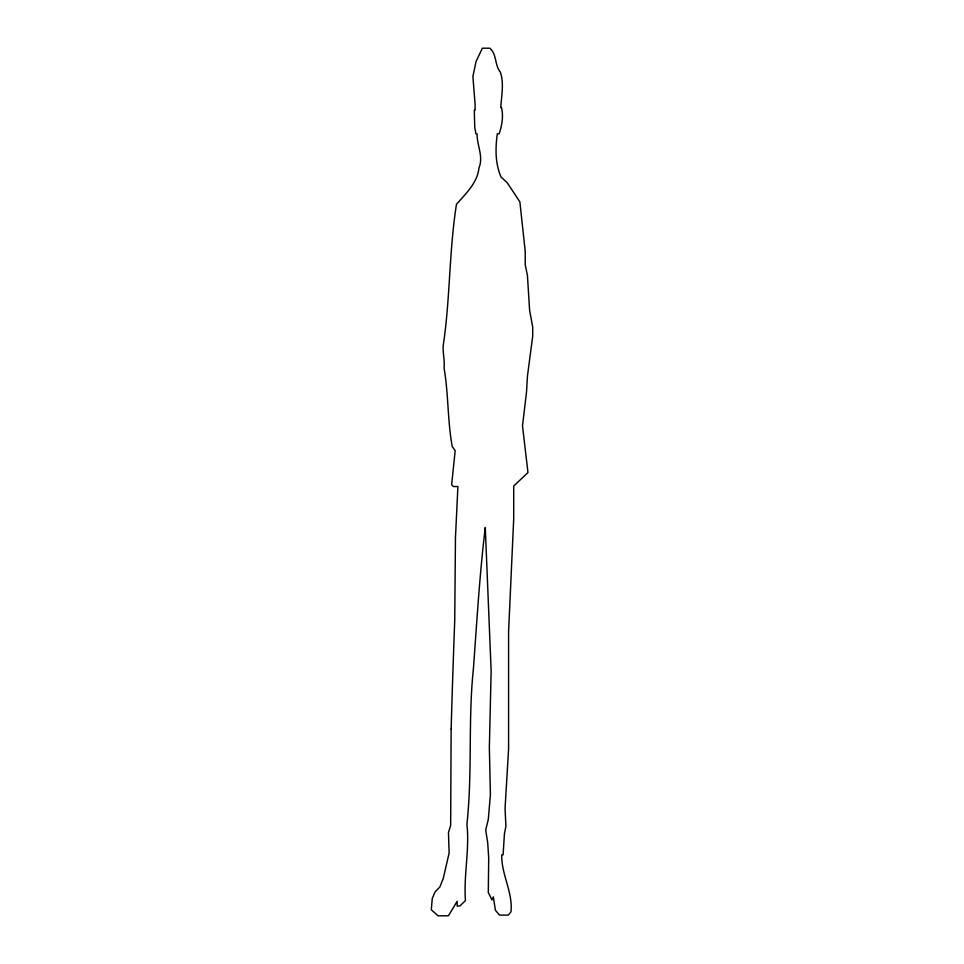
<?xml version="1.0" encoding="UTF-8"?>
<svg xmlns="http://www.w3.org/2000/svg" width="964" height="964" viewBox="0 0 964 964"><rect width="100%" height="100%" fill="white"/><g stroke="black" fill="none" stroke-linecap="round" stroke-linejoin="round"><path stroke-width="1.45" d="M451.14 729.001L450.658 825.28L448.465 832.619L449.128 852.983L443.295 878.288L439.885 886.916L435.113 891.845L432.27 898.436L431.294 909.775L438.054 915.8L448.417 915.8L457.165 901.28L457.165 906.039L459.84 906.039L465.431 900.617C463.576 874.951 469.709 849.609 466.913 824.292C472.529 772.634 467.986 720.397 473.396 668.823C476.879 621.659 479.59 574.448 485.278 527.465L491.146 671.065L489.351 747.353L490.399 794.854L488.278 819.508L485.699 830.016L487.724 842.922L488.7 858.129L488.302 892.531L491.977 899.966L493.327 896.833L495.412 910.257L499.485 915.113L508.341 915.113L510.992 911.824C513.017 892.17 501.22 874.384 501.762 854.851L503.1 854.851L504.449 833.535L505.919 826.377L505.052 808.519L508.582 749.124L508.582 631.974L513.704 518.668L513.704 486.025L527.971 472.553L522.5 425.98L526.525 391.962L527.441 376.177L532.706 336.267L532.706 327.182L529.585 310.107L527.441 275.463L525.223 264.763L525.223 251.387L519.873 201.838L507.172 182.702L501.075 177.039C495.098 163.482 495.339 148.239 497.291 133.827L499.135 133.827C501.979 125.549 503.642 116.066 501.449 107.51L500.774 107.51C501.461 95.797 504.172 83.868 500.449 72.312C494.568 65.335 497.075 54.707 489.893 48.2L482.374 48.2L476.083 61.407L472.89 76.445L475.107 104.377L475.107 110.258L474.276 110.258L474.758 127.308L475.903 133.839L477.072 133.839C476.867 145.335 483.711 156.481 478.988 167.881C477.397 182.967 465.841 193.523 456.466 204.344C449.019 251.291 450.248 298.997 443.163 345.943C442.789 353.427 444.862 360.717 444.079 368.236C448.609 394.3 447.429 420.714 452.261 446.621L455.177 450.658L451.646 484.675L453.393 486.531L457.912 486.531L455.454 537.659L454.731 620.551C453.357 656.617 452.188 692.779 451.14 729.001"/></g></svg>
